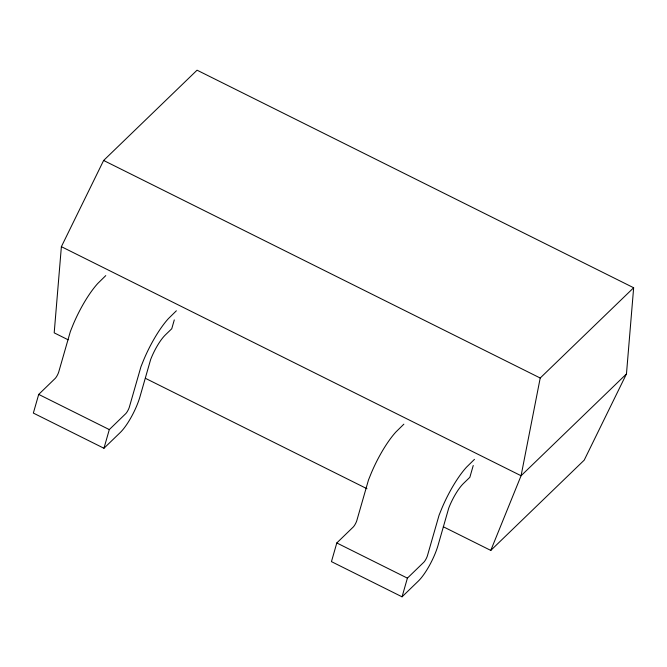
<?xml version="1.0" encoding="UTF-8"?>
<svg xmlns="http://www.w3.org/2000/svg" width="667" height="667" viewBox="0 0 667 667"><rect width="100%" height="100%" fill="white"/><g stroke="black" fill="none" stroke-linecap="round" stroke-linejoin="round"><path stroke-width="1" d="M443.305 526.755L490.779 550.417L584.217 460.138L626.463 373.937L633.65 287.752L197.065 70.185L103.627 160.464L61.381 246.665L54.194 332.85L68.159 339.811M633.65 287.752L540.212 378.022L521.077 475.746L490.779 550.417M105.77 275.604L97.757 283.483A48.299 12.365 -63.5 0 0 73.153 324.562L70.368 331.491L58.638 372.303A5.861 1.501 -63.5 0 1 55.278 378.339L38.703 394.405L33.35 413.081L103.952 448.266L120.168 432.6A29.481 7.545 -63.5 0 0 139.82 397.265L150.642 359.538A24.687 6.32 -63.5 0 1 165.399 334.892L171.752 328.756L174.287 319.91M103.952 448.266L109.305 429.59L125.88 413.523A5.861 1.501 -63.5 0 0 129.24 407.487L140.97 366.675L143.764 359.746A48.299 12.365 -63.5 0 1 168.359 318.668L176.371 310.789M403.868 424.162L395.856 432.041A48.299 12.365 -63.5 0 0 371.261 473.12L368.467 480.04L356.737 520.852A5.861 1.501 -63.5 0 1 353.377 526.888L336.802 542.955L331.449 561.631L402.051 596.815L418.267 581.149A29.481 7.545 -63.5 0 0 437.919 545.814L448.741 508.087A24.687 6.32 -63.5 0 1 463.498 483.442L469.851 477.305L473.237 465.508M402.051 596.815L407.404 578.139L423.979 562.073A5.861 1.501 -63.5 0 0 427.339 556.036L439.069 515.224L441.862 508.296A48.299 12.365 -63.5 0 1 466.458 467.225L474.47 459.338M626.463 373.937L521.077 475.746L61.381 246.665M103.627 160.464L540.212 378.022M145.423 378.314L366.967 488.719M38.703 394.405L109.305 429.59M336.802 542.955L407.404 578.139"/></g></svg>
